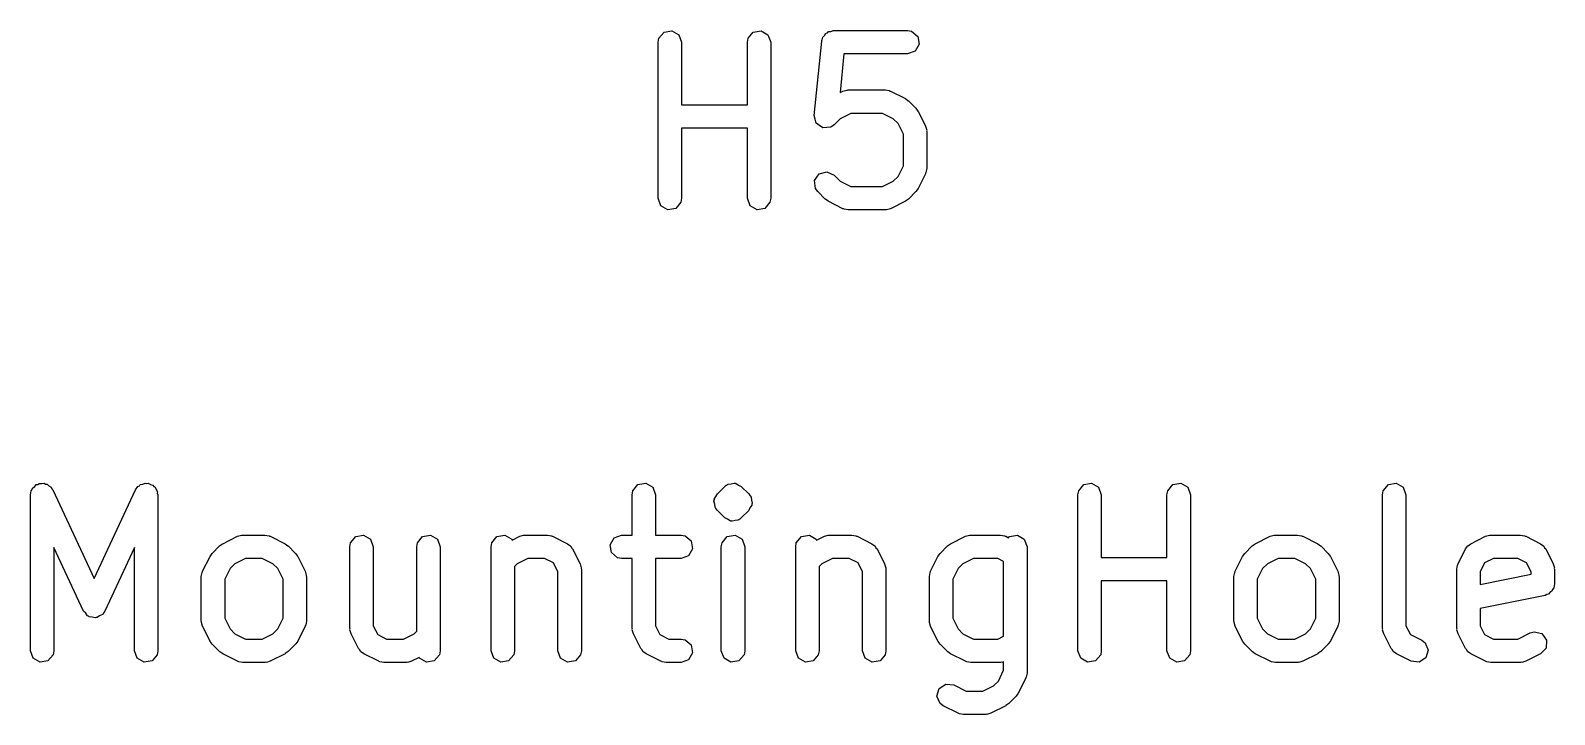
# Model space of a CAD drawing. Extents: x 115 to 337, y -185 to -59.
# Drawn here: x 304.85 to 314.62, y -87.59 to -83.21 of the extents above; entities that cross this region are included whole.
import ezdxf

# ---------------------------------------------------------------- set-up
doc = ezdxf.new("R2010")
doc.units = 0
doc.layers.add('BLACK', color=7, linetype='CONTINUOUS')

msp = doc.modelspace()

# ---------------------------------------------------------------- linework, layer by layer
at = {"layer": 'BLACK', "linetype": 'CONTINUOUS'}
for p, q in [((308.88, -83.2589), (308.913, -83.2196)), ((308.913, -83.2196), (308.964, -83.2107)), ((308.964, -83.2107), (309.008, -83.2363)), ((309.452, -83.2589), (309.485, -83.2196)), ((309.485, -83.2196), (309.535, -83.2107)), ((309.535, -83.2107), (309.579, -83.2363)), ((309.942, -83.2409), (309.95, -83.2271)), ((309.95, -83.2271), (309.96, -83.2235)), ((309.96, -83.2235), (309.967, -83.2162)), ((309.967, -83.2162), (309.983, -83.215)), ((309.983, -83.215), (309.998, -83.2095)), ((309.998, -83.2095), (310.474, -83.2095)), ((310.474, -83.2095), (310.5, -83.214)), ((310.5, -83.214), (310.539, -83.247)), ((308.876, -83.2845), (308.88, -83.2589)), ((308.876, -84.2845), (308.876, -83.2845)), ((309.008, -83.2363), (309.026, -83.2845)), ((309.026, -83.2845), (309.026, -83.6857)), ((309.447, -83.2845), (309.452, -83.2589)), ((309.447, -83.6857), (309.447, -83.2845)), ((309.579, -83.2363), (309.597, -83.2845)), ((309.597, -83.2845), (309.597, -84.2845)), ((309.876, -83.7532), (309.924, -83.2771)), ((309.924, -83.2715), (309.926, -83.2688)), ((309.925, -83.2732), (309.924, -83.2715)), ((309.924, -83.2771), (309.925, -83.2732)), ((309.926, -83.2688), (309.931, -83.252)), ((309.931, -83.252), (309.942, -83.2409)), ((310.548, -83.2975), (310.523, -83.342)), ((310.539, -83.247), (310.548, -83.2975)), ((310.066, -83.3595), (310.041, -83.6077)), ((310.474, -83.3595), (310.066, -83.3595)), ((310.523, -83.342), (310.474, -83.3595)), ((310.041, -83.6077), (310.06, -83.5984)), ((310.06, -83.5984), (310.085, -83.591)), ((310.085, -83.591), (310.089, -83.592)), ((310.089, -83.592), (310.093, -83.5905)), ((310.093, -83.5905), (310.332, -83.5905)), ((310.332, -83.5905), (310.357, -83.595)), ((310.357, -83.595), (310.361, -83.5979)), ((310.361, -83.5979), (310.365, -83.5984)), ((310.365, -83.5984), (310.46, -83.646)), ((309.026, -83.6857), (309.447, -83.6857)), ((310.46, -83.646), (310.478, -83.6594)), ((310.478, -83.6594), (310.48, -83.6601)), ((310.48, -83.6601), (310.527, -83.7077)), ((310.527, -83.7077), (310.54, -83.726)), ((309.876, -83.7537), (309.876, -83.7532)), ((309.876, -83.7542), (309.876, -83.7537)), ((309.882, -83.7785), (309.876, -83.7542)), ((309.889, -83.803), (309.882, -83.7785)), ((309.889, -83.8032), (309.889, -83.803)), ((309.889, -83.8037), (309.889, -83.8032)), ((309.91, -83.8182), (309.889, -83.8037)), ((310.004, -83.8137), (309.982, -83.8287)), ((310.043, -83.7747), (310.004, -83.8137)), ((310.111, -83.7405), (310.043, -83.7747)), ((310.314, -83.7405), (310.111, -83.7405)), ((310.382, -83.7747), (310.314, -83.7405)), ((310.413, -83.8051), (310.382, -83.7747)), ((310.447, -83.8736), (310.413, -83.8051)), ((310.54, -83.726), (310.541, -83.7272)), ((310.541, -83.7272), (310.589, -83.8224)), ((309.447, -83.8357), (309.026, -83.8357)), ((309.026, -83.8357), (309.026, -84.2845)), ((309.447, -84.2845), (309.447, -83.8357)), ((309.93, -83.8329), (309.91, -83.8182)), ((309.931, -83.8329), (309.93, -83.8329)), ((309.956, -83.831), (309.931, -83.8331)), ((309.931, -83.8331), (309.931, -83.8329)), ((309.981, -83.8291), (309.956, -83.831)), ((309.982, -83.8287), (309.981, -83.8291)), ((309.982, -83.8287), (309.982, -83.8287)), ((310.447, -84.0763), (310.447, -83.8736)), ((310.589, -83.8224), (310.597, -83.8474)), ((310.597, -83.8474), (310.595, -83.8517)), ((310.595, -83.8517), (310.597, -83.8559)), ((310.597, -83.8559), (310.597, -84.094)), ((310.413, -84.1448), (310.447, -84.0763)), ((310.597, -84.094), (310.592, -84.1197)), ((309.878, -84.1699), (309.908, -84.1278)), ((309.883, -84.221), (309.878, -84.1699)), ((309.908, -84.1278), (309.957, -84.1146)), ((309.957, -84.1146), (310.004, -84.1362)), ((310.004, -84.1362), (310.043, -84.1753)), ((310.043, -84.1753), (310.111, -84.2095)), ((310.314, -84.2095), (310.382, -84.1753)), ((310.382, -84.1753), (310.413, -84.1448)), ((310.589, -84.1276), (310.541, -84.2228)), ((310.59, -84.1231), (310.589, -84.1276)), ((310.592, -84.1197), (310.59, -84.1231)), ((308.893, -84.3327), (308.876, -84.2845)), ((309.026, -84.2845), (309.021, -84.3102)), ((309.465, -84.3327), (309.447, -84.2845)), ((309.597, -84.2845), (309.592, -84.3102)), ((309.898, -84.2423), (309.883, -84.221)), ((309.945, -84.2899), (309.898, -84.2423)), ((309.947, -84.2906), (309.945, -84.2899)), ((309.965, -84.304), (309.947, -84.2906)), ((310.06, -84.3516), (309.965, -84.304)), ((310.111, -84.2095), (310.314, -84.2095)), ((310.46, -84.304), (310.365, -84.3516)), ((310.461, -84.3028), (310.46, -84.304)), ((310.48, -84.2899), (310.461, -84.3028)), ((310.527, -84.2423), (310.48, -84.2899)), ((310.528, -84.2408), (310.527, -84.2423)), ((310.541, -84.2228), (310.528, -84.2408)), ((308.938, -84.3584), (308.893, -84.3327)), ((308.988, -84.3495), (308.938, -84.3584)), ((309.021, -84.3102), (308.988, -84.3495)), ((309.509, -84.3584), (309.465, -84.3327)), ((309.56, -84.3495), (309.509, -84.3584)), ((309.592, -84.3102), (309.56, -84.3495)), ((310.064, -84.3521), (310.06, -84.3516)), ((310.068, -84.355), (310.064, -84.3521)), ((310.093, -84.3595), (310.068, -84.355)), ((310.332, -84.3595), (310.093, -84.3595)), ((310.336, -84.358), (310.332, -84.3595)), ((310.34, -84.359), (310.336, -84.358)), ((310.365, -84.3516), (310.34, -84.359)), ((304.852, -86.1845), (304.856, -86.1589)), ((304.856, -86.1589), (304.863, -86.1512)), ((304.863, -86.1512), (304.865, -86.1415)), ((304.865, -86.1415), (304.879, -86.1321)), ((304.879, -86.1321), (304.889, -86.1196)), ((304.889, -86.1196), (304.899, -86.1178)), ((304.899, -86.1178), (304.907, -86.1121)), ((304.907, -86.1121), (304.924, -86.1135)), ((304.924, -86.1135), (304.94, -86.1107)), ((304.94, -86.1107), (304.948, -86.1157)), ((304.948, -86.1157), (304.958, -86.1165)), ((304.958, -86.1165), (304.97, -86.1281)), ((304.97, -86.1281), (304.984, -86.1363)), ((304.984, -86.1363), (304.988, -86.1457)), ((304.988, -86.1457), (304.995, -86.1528)), ((304.995, -86.1528), (305.26, -86.7214)), ((305.26, -86.7214), (305.525, -86.1528)), ((305.525, -86.1528), (305.54, -86.1315)), ((305.54, -86.1315), (305.55, -86.1272)), ((305.55, -86.1272), (305.556, -86.1196)), ((305.556, -86.1196), (305.572, -86.1167)), ((305.572, -86.1167), (305.587, -86.1098)), ((305.587, -86.1098), (305.597, -86.1124)), ((305.597, -86.1124), (305.606, -86.1107)), ((305.606, -86.1107), (305.621, -86.1188)), ((305.621, -86.1188), (305.636, -86.1231)), ((305.636, -86.1231), (305.642, -86.1313)), ((305.642, -86.1313), (305.651, -86.1363)), ((305.651, -86.1363), (305.657, -86.1517)), ((305.657, -86.1517), (305.666, -86.1651)), ((308.709, -86.1845), (308.713, -86.1589)), ((308.713, -86.1589), (308.746, -86.1196)), ((308.746, -86.1196), (308.797, -86.1107)), ((308.797, -86.1107), (308.841, -86.1363)), ((308.841, -86.1363), (308.859, -86.1845)), ((309.255, -86.1791), (309.302, -86.1315)), ((309.302, -86.1315), (309.31, -86.1258)), ((309.31, -86.1258), (309.312, -86.1231)), ((309.312, -86.1231), (309.316, -86.1222)), ((309.316, -86.1221), (309.318, -86.1196)), ((309.316, -86.1222), (309.316, -86.1221)), ((309.318, -86.1196), (309.32, -86.1192)), ((309.32, -86.1192), (309.324, -86.1165)), ((309.324, -86.1165), (309.343, -86.1148)), ((309.343, -86.1148), (309.362, -86.1098)), ((309.362, -86.1098), (309.365, -86.1112)), ((309.365, -86.1112), (309.368, -86.1107)), ((309.368, -86.1107), (309.371, -86.1124)), ((309.371, -86.1124), (309.375, -86.1121)), ((309.375, -86.1121), (309.391, -86.1232)), ((309.391, -86.1232), (309.408, -86.1315)), ((309.408, -86.1315), (309.456, -86.1791)), ((311.566, -86.1845), (311.571, -86.1589)), ((311.571, -86.1589), (311.604, -86.1196)), ((311.604, -86.1196), (311.654, -86.1107)), ((311.654, -86.1107), (311.699, -86.1363)), ((311.699, -86.1363), (311.716, -86.1845)), ((312.137, -86.1845), (312.142, -86.1589)), ((312.142, -86.1589), (312.175, -86.1196)), ((312.175, -86.1196), (312.226, -86.1107)), ((312.226, -86.1107), (312.27, -86.1363)), ((312.27, -86.1363), (312.287, -86.1845)), ((313.518, -86.1845), (313.523, -86.1589)), ((313.523, -86.1589), (313.556, -86.1196)), ((313.556, -86.1196), (313.606, -86.1107)), ((313.606, -86.1107), (313.651, -86.1363)), ((313.651, -86.1363), (313.668, -86.1845)), ((304.852, -87.1845), (304.852, -86.1845)), ((305.666, -86.1651), (305.665, -86.1751)), ((305.665, -86.1751), (305.668, -86.1845)), ((305.668, -86.1845), (305.668, -87.1845)), ((308.709, -86.4428), (308.709, -86.1845)), ((308.859, -86.1845), (308.859, -86.4428)), ((309.233, -86.2256), (309.236, -86.2195)), ((309.238, -86.2444), (309.233, -86.2256)), ((309.235, -86.2127), (309.246, -86.1968)), ((309.236, -86.2195), (309.235, -86.2127)), ((309.24, -86.2638), (309.238, -86.2444)), ((309.246, -86.1968), (309.255, -86.1791)), ((309.456, -86.1791), (309.462, -86.1872)), ((309.462, -86.1872), (309.464, -86.1891)), ((309.464, -86.1891), (309.465, -86.1923)), ((309.475, -86.2515), (309.464, -86.2675)), ((309.465, -86.1923), (309.471, -86.2004)), ((309.471, -86.2004), (309.473, -86.2199)), ((309.473, -86.2199), (309.478, -86.2387)), ((309.478, -86.2387), (309.475, -86.2448)), ((309.475, -86.2448), (309.475, -86.2515)), ((311.566, -87.1845), (311.566, -86.1845)), ((311.716, -86.1845), (311.716, -86.5857)), ((312.137, -86.5857), (312.137, -86.1845)), ((312.287, -86.1845), (312.287, -87.1845)), ((313.518, -87.0417), (313.518, -86.1845)), ((313.668, -86.1845), (313.668, -87.024)), ((309.245, -86.2719), (309.24, -86.2638)), ((309.246, -86.2752), (309.245, -86.2719)), ((309.249, -86.2771), (309.246, -86.2752)), ((309.255, -86.2852), (309.249, -86.2771)), ((309.302, -86.3328), (309.255, -86.2852)), ((309.32, -86.341), (309.302, -86.3328)), ((309.336, -86.3522), (309.32, -86.341)), ((309.339, -86.3519), (309.336, -86.3522)), ((309.342, -86.3536), (309.339, -86.3519)), ((309.346, -86.353), (309.342, -86.3536)), ((309.349, -86.3545), (309.346, -86.353)), ((309.368, -86.3494), (309.349, -86.3545)), ((309.387, -86.3477), (309.368, -86.3494)), ((309.391, -86.3451), (309.387, -86.3477)), ((309.393, -86.3447), (309.391, -86.3451)), ((309.395, -86.3422), (309.393, -86.3447)), ((309.398, -86.3412), (309.395, -86.3421)), ((309.395, -86.3421), (309.395, -86.3422)), ((309.4, -86.3385), (309.398, -86.3412)), ((309.408, -86.3328), (309.4, -86.3385)), ((309.456, -86.2852), (309.408, -86.3328)), ((309.464, -86.2675), (309.456, -86.2852)), ((306.084, -86.4984), (306.179, -86.4508)), ((306.179, -86.4508), (306.204, -86.4433)), ((306.204, -86.4433), (306.208, -86.4444)), ((306.208, -86.4444), (306.212, -86.4428)), ((306.212, -86.4428), (306.355, -86.4428)), ((306.355, -86.4428), (306.381, -86.4474)), ((306.381, -86.4474), (306.384, -86.4503)), ((306.384, -86.4503), (306.389, -86.4508)), ((306.389, -86.4508), (306.484, -86.4984)), ((306.904, -86.4922), (306.937, -86.4529)), ((306.937, -86.4529), (306.987, -86.444)), ((306.987, -86.444), (307.032, -86.4696)), ((307.332, -86.4922), (307.365, -86.4529)), ((307.365, -86.4529), (307.416, -86.444)), ((307.416, -86.444), (307.46, -86.4696)), ((307.809, -86.4922), (307.842, -86.4529)), ((307.842, -86.4529), (307.892, -86.444)), ((307.892, -86.444), (307.937, -86.4696)), ((307.939, -86.4756), (307.988, -86.4508)), ((307.988, -86.4508), (308.013, -86.4433)), ((308.013, -86.4433), (308.018, -86.4444)), ((308.018, -86.4444), (308.022, -86.4428)), ((308.022, -86.4428), (308.165, -86.4428)), ((308.165, -86.4428), (308.191, -86.4474)), ((308.191, -86.4474), (308.194, -86.4503)), ((308.194, -86.4503), (308.198, -86.4508)), ((308.198, -86.4508), (308.294, -86.4984)), ((308.593, -86.4604), (308.641, -86.4428)), ((308.641, -86.4428), (308.709, -86.4428)), ((308.859, -86.4428), (309.022, -86.4428)), ((309.022, -86.4428), (309.048, -86.4474)), ((309.048, -86.4474), (309.087, -86.4803)), ((309.285, -86.4922), (309.318, -86.4529)), ((309.318, -86.4529), (309.368, -86.444)), ((309.368, -86.444), (309.413, -86.4696)), ((309.761, -86.4922), (309.794, -86.4529)), ((309.794, -86.4529), (309.845, -86.444)), ((309.845, -86.444), (309.889, -86.4696)), ((309.891, -86.4756), (309.941, -86.4508)), ((309.941, -86.4508), (309.966, -86.4433)), ((309.966, -86.4433), (309.97, -86.4444)), ((309.97, -86.4444), (309.974, -86.4428)), ((309.974, -86.4428), (310.117, -86.4428)), ((310.117, -86.4428), (310.143, -86.4474)), ((310.143, -86.4474), (310.146, -86.4503)), ((310.146, -86.4503), (310.151, -86.4508)), ((310.151, -86.4508), (310.246, -86.4984)), ((310.75, -86.4984), (310.846, -86.4508)), ((310.846, -86.4508), (310.871, -86.4433)), ((310.871, -86.4433), (310.875, -86.4444)), ((310.875, -86.4444), (310.879, -86.4428)), ((310.879, -86.4428), (311.07, -86.4428)), ((311.07, -86.4428), (311.095, -86.4474)), ((311.095, -86.4474), (311.099, -86.4503)), ((311.099, -86.4503), (311.103, -86.4508)), ((311.103, -86.4508), (311.121, -86.4599)), ((311.121, -86.4599), (311.127, -86.4529)), ((311.127, -86.4529), (311.178, -86.444)), ((311.178, -86.444), (311.222, -86.4696)), ((312.703, -86.4984), (312.798, -86.4508)), ((312.798, -86.4508), (312.823, -86.4433)), ((312.823, -86.4433), (312.827, -86.4444)), ((312.827, -86.4444), (312.832, -86.4428)), ((312.832, -86.4428), (312.974, -86.4428)), ((312.974, -86.4428), (313, -86.4474)), ((313, -86.4474), (313.003, -86.4503)), ((313.003, -86.4503), (313.008, -86.4508)), ((313.008, -86.4508), (313.103, -86.4984)), ((314.084, -86.4984), (314.179, -86.4508)), ((314.179, -86.4508), (314.204, -86.4433)), ((314.204, -86.4433), (314.208, -86.4444)), ((314.208, -86.4444), (314.212, -86.4428)), ((314.212, -86.4428), (314.403, -86.4428)), ((314.403, -86.4428), (314.429, -86.4474)), ((314.429, -86.4474), (314.432, -86.4503)), ((314.432, -86.4503), (314.437, -86.4508)), ((314.437, -86.4508), (314.532, -86.4984)), ((305.192, -86.9305), (305.002, -86.5226)), ((305.002, -86.5226), (305.002, -87.1845)), ((305.518, -86.5226), (305.328, -86.9305)), ((305.518, -87.1845), (305.518, -86.5226)), ((306.017, -86.5601), (306.064, -86.5124)), ((306.064, -86.5124), (306.083, -86.4996)), ((306.083, -86.4996), (306.084, -86.4984)), ((306.484, -86.4984), (306.502, -86.5117)), ((306.502, -86.5117), (306.504, -86.5124)), ((306.504, -86.5124), (306.551, -86.5601)), ((306.899, -86.5178), (306.904, -86.4922)), ((306.899, -87.0417), (306.899, -86.5178)), ((307.032, -86.4696), (307.049, -86.5178)), ((307.049, -86.5178), (307.049, -87.024)), ((307.328, -86.5178), (307.332, -86.4922)), ((307.328, -87.0582), (307.328, -86.5178)), ((307.46, -86.4696), (307.478, -86.5178)), ((307.478, -86.5178), (307.478, -87.1845)), ((307.804, -86.5178), (307.809, -86.4922)), ((307.804, -87.1845), (307.804, -86.5178)), ((307.937, -86.4696), (307.939, -86.4756)), ((308.294, -86.4984), (308.315, -86.5139)), ((308.315, -86.5139), (308.319, -86.5242)), ((308.319, -86.5242), (308.327, -86.5319)), ((308.327, -86.5319), (308.375, -86.6272)), ((308.567, -86.5048), (308.593, -86.4604)), ((308.576, -86.5553), (308.567, -86.5048)), ((309.096, -86.5309), (309.07, -86.5753)), ((309.087, -86.4803), (309.096, -86.5309)), ((309.28, -86.5178), (309.285, -86.4922)), ((309.28, -87.1845), (309.28, -86.5178)), ((309.413, -86.4696), (309.43, -86.5178)), ((309.43, -86.5178), (309.43, -87.1845)), ((309.757, -86.5178), (309.761, -86.4922)), ((309.757, -87.1845), (309.757, -86.5178)), ((309.889, -86.4696), (309.891, -86.4756)), ((310.246, -86.4984), (310.267, -86.5139)), ((310.267, -86.5139), (310.271, -86.5242)), ((310.271, -86.5242), (310.28, -86.5319)), ((310.28, -86.5319), (310.327, -86.6272)), ((310.683, -86.5601), (310.731, -86.5124)), ((310.731, -86.5124), (310.749, -86.4996)), ((310.749, -86.4996), (310.75, -86.4984)), ((311.222, -86.4696), (311.24, -86.5178)), ((311.24, -86.5178), (311.24, -87.3274)), ((312.636, -86.5601), (312.683, -86.5124)), ((312.683, -86.5124), (312.702, -86.4996)), ((312.702, -86.4996), (312.703, -86.4984)), ((313.103, -86.4984), (313.121, -86.5117)), ((313.121, -86.5117), (313.123, -86.5124)), ((313.123, -86.5124), (313.17, -86.5601)), ((314.003, -86.6272), (314.05, -86.5319)), ((314.05, -86.5319), (314.066, -86.511)), ((314.066, -86.511), (314.076, -86.5065)), ((314.076, -86.5065), (314.084, -86.4984)), ((314.532, -86.4984), (314.553, -86.5139)), ((314.553, -86.5139), (314.557, -86.5242)), ((314.557, -86.5242), (314.565, -86.5319)), ((314.565, -86.5319), (314.613, -86.6272)), ((305.955, -86.6748), (306.003, -86.5795)), ((306.003, -86.5795), (306.016, -86.5615)), ((306.016, -86.5615), (306.017, -86.5601)), ((306.162, -86.6271), (306.131, -86.6575)), ((306.23, -86.5928), (306.162, -86.6271)), ((306.338, -86.5928), (306.23, -86.5928)), ((306.406, -86.6271), (306.338, -86.5928)), ((306.437, -86.6575), (306.406, -86.6271)), ((306.551, -86.5601), (306.564, -86.5784)), ((306.564, -86.5784), (306.565, -86.5795)), ((306.565, -86.5795), (306.613, -86.6748)), ((307.971, -86.6271), (307.954, -86.6442)), ((307.954, -86.6442), (307.954, -87.1845)), ((308.04, -86.5928), (307.971, -86.6271)), ((308.147, -86.5928), (308.04, -86.5928)), ((308.204, -86.6214), (308.147, -86.5928)), ((308.233, -86.6784), (308.204, -86.6214)), ((308.375, -86.6272), (308.382, -86.6521)), ((308.615, -86.5883), (308.576, -86.5553)), ((308.641, -86.5928), (308.615, -86.5883)), ((308.709, -86.5928), (308.641, -86.5928)), ((308.709, -87.0417), (308.709, -86.5928)), ((309.022, -86.5928), (308.859, -86.5928)), ((308.859, -86.5928), (308.859, -87.024)), ((309.07, -86.5753), (309.022, -86.5928)), ((309.924, -86.6271), (309.907, -86.6442)), ((309.907, -86.6442), (309.907, -87.1845)), ((309.992, -86.5928), (309.924, -86.6271)), ((310.1, -86.5928), (309.992, -86.5928)), ((310.157, -86.6214), (310.1, -86.5928)), ((310.185, -86.6784), (310.157, -86.6214)), ((310.327, -86.6272), (310.335, -86.6521)), ((310.622, -86.6748), (310.669, -86.5795)), ((310.669, -86.5795), (310.683, -86.5615)), ((310.683, -86.5615), (310.683, -86.5601)), ((310.828, -86.6271), (310.798, -86.6575)), ((310.897, -86.5928), (310.828, -86.6271)), ((311.052, -86.5928), (310.897, -86.5928)), ((311.09, -86.6118), (311.052, -86.5928)), ((311.09, -87.0905), (311.09, -86.6118)), ((311.716, -86.5857), (312.137, -86.5857)), ((312.574, -86.6748), (312.622, -86.5795)), ((312.622, -86.5795), (312.635, -86.5615)), ((312.635, -86.5615), (312.636, -86.5601)), ((312.781, -86.6271), (312.75, -86.6575)), ((312.849, -86.5928), (312.781, -86.6271)), ((312.957, -86.5928), (312.849, -86.5928)), ((313.025, -86.6271), (312.957, -86.5928)), ((313.056, -86.6575), (313.025, -86.6271)), ((313.17, -86.5601), (313.183, -86.5784)), ((313.183, -86.5784), (313.184, -86.5795)), ((313.184, -86.5795), (313.232, -86.6748)), ((313.995, -86.6607), (313.999, -86.6351)), ((313.999, -86.6351), (314.002, -86.6316)), ((314.002, -86.6316), (314.003, -86.6272)), ((314.173, -86.6214), (314.145, -86.6784)), ((314.23, -86.5928), (314.173, -86.6214)), ((314.385, -86.5928), (314.23, -86.5928)), ((314.442, -86.6214), (314.385, -86.5928)), ((314.471, -86.6784), (314.442, -86.6214)), ((314.613, -86.6272), (314.62, -86.6521)), ((305.947, -86.7083), (305.952, -86.6827)), ((305.947, -86.994), (305.947, -86.7083)), ((305.952, -86.6827), (305.954, -86.6792)), ((305.954, -86.6792), (305.955, -86.6748)), ((306.131, -86.6575), (306.097, -86.726)), ((306.097, -86.726), (306.097, -86.9763)), ((306.471, -86.726), (306.437, -86.6575)), ((306.471, -86.9763), (306.471, -86.726)), ((306.613, -86.6748), (306.62, -86.6997)), ((306.62, -86.6997), (306.619, -86.7041)), ((306.619, -86.7041), (306.621, -86.7083)), ((306.621, -86.7083), (306.621, -86.994)), ((308.233, -87.1845), (308.233, -86.6784)), ((308.382, -86.6521), (308.381, -86.6565)), ((308.381, -86.6565), (308.383, -86.6607)), ((308.383, -86.6607), (308.383, -87.1845)), ((310.185, -87.1845), (310.185, -86.6784)), ((310.335, -86.6521), (310.334, -86.6565)), ((310.334, -86.6565), (310.335, -86.6607)), ((310.335, -86.6607), (310.335, -87.1845)), ((310.614, -86.7083), (310.618, -86.6827)), ((310.614, -86.994), (310.614, -86.7083)), ((310.618, -86.6827), (310.621, -86.6792)), ((310.621, -86.6792), (310.622, -86.6748)), ((310.798, -86.6575), (310.764, -86.726)), ((310.764, -86.726), (310.764, -86.9763)), ((312.137, -86.7357), (311.716, -86.7357)), ((311.716, -86.7357), (311.716, -87.1845)), ((312.137, -87.1845), (312.137, -86.7357)), ((312.566, -86.7083), (312.571, -86.6827)), ((312.566, -86.994), (312.566, -86.7083)), ((312.571, -86.6827), (312.573, -86.6792)), ((312.573, -86.6792), (312.574, -86.6748)), ((312.75, -86.6575), (312.716, -86.726)), ((312.716, -86.726), (312.716, -86.9763)), ((313.09, -86.726), (313.056, -86.6575)), ((313.09, -86.9763), (313.09, -86.726)), ((313.232, -86.6748), (313.239, -86.6997)), ((313.239, -86.6997), (313.238, -86.7041)), ((313.238, -86.7041), (313.24, -86.7083)), ((313.24, -86.7083), (313.24, -86.994)), ((313.995, -87.0417), (313.995, -86.6607)), ((314.145, -86.6784), (314.145, -86.7597)), ((314.145, -86.7597), (314.471, -86.6945)), ((314.471, -86.6945), (314.471, -86.6784)), ((314.62, -86.6521), (314.619, -86.6565)), ((314.619, -86.6565), (314.621, -86.6607)), ((314.621, -86.6607), (314.621, -86.7559)), ((314.561, -86.8295), (314.145, -86.9127)), ((314.571, -86.823), (314.561, -86.8295)), ((314.583, -86.8209), (314.571, -86.823)), ((314.592, -86.8101), (314.583, -86.8209)), ((314.604, -86.8028), (314.592, -86.8101)), ((314.608, -86.7911), (314.604, -86.8028)), ((314.616, -86.7816), (314.608, -86.7911)), ((314.621, -86.7559), (314.616, -86.7816)), ((305.206, -86.9443), (305.192, -86.9305)), ((305.319, -86.9437), (305.313, -86.9518)), ((305.322, -86.9418), (305.319, -86.9437)), ((305.328, -86.9305), (305.322, -86.9386)), ((305.322, -86.9386), (305.322, -86.9418)), ((314.145, -86.9127), (314.145, -87.024)), ((305.217, -86.9602), (305.206, -86.9443)), ((305.224, -86.962), (305.217, -86.9602)), ((305.228, -86.9668), (305.224, -86.962)), ((305.248, -86.9685), (305.228, -86.9668)), ((305.267, -86.9735), (305.248, -86.9685)), ((305.273, -86.9706), (305.267, -86.9735)), ((305.28, -86.9712), (305.273, -86.9706)), ((305.295, -86.9601), (305.28, -86.9712)), ((305.313, -86.9518), (305.295, -86.9601)), ((305.949, -86.9983), (305.947, -86.994)), ((305.948, -87.0026), (305.949, -86.9983)), ((305.955, -87.0276), (305.948, -87.0026)), ((306.003, -87.1228), (305.955, -87.0276)), ((306.097, -86.9763), (306.131, -87.0448)), ((306.437, -87.0448), (306.471, -86.9763)), ((306.613, -87.0276), (306.565, -87.1228)), ((306.616, -87.0197), (306.613, -87.0231)), ((306.613, -87.0231), (306.613, -87.0276)), ((306.621, -86.994), (306.616, -87.0197)), ((306.901, -87.0459), (306.899, -87.0417)), ((307.049, -87.024), (307.078, -87.081)), ((308.71, -87.0459), (308.709, -87.0417)), ((308.859, -87.024), (308.887, -87.081)), ((310.615, -86.9983), (310.614, -86.994)), ((310.614, -87.0026), (310.615, -86.9983)), ((310.622, -87.0276), (310.614, -87.0026)), ((310.669, -87.1228), (310.622, -87.0276)), ((310.764, -86.9763), (310.798, -87.0448)), ((312.568, -86.9983), (312.566, -86.994)), ((312.567, -87.0026), (312.568, -86.9983)), ((312.574, -87.0276), (312.567, -87.0026)), ((312.622, -87.1228), (312.574, -87.0276)), ((312.716, -86.9763), (312.75, -87.0448)), ((313.056, -87.0448), (313.09, -86.9763)), ((313.232, -87.0276), (313.184, -87.1228)), ((313.235, -87.0197), (313.232, -87.0231)), ((313.232, -87.0231), (313.232, -87.0276)), ((313.24, -86.994), (313.235, -87.0197)), ((313.52, -87.0459), (313.518, -87.0417)), ((313.668, -87.024), (313.697, -87.081)), ((313.996, -87.0459), (313.995, -87.0417)), ((314.145, -87.024), (314.173, -87.081)), ((306.004, -87.1239), (306.003, -87.1228)), ((306.017, -87.1423), (306.004, -87.1239)), ((306.131, -87.0448), (306.162, -87.0753)), ((306.162, -87.0753), (306.23, -87.1095)), ((306.23, -87.1095), (306.338, -87.1095)), ((306.338, -87.1095), (306.406, -87.0753)), ((306.406, -87.0753), (306.437, -87.0448)), ((306.565, -87.1228), (306.552, -87.1408)), ((306.9, -87.0502), (306.901, -87.0459)), ((306.907, -87.0752), (306.9, -87.0502)), ((306.955, -87.1704), (306.907, -87.0752)), ((307.078, -87.081), (307.135, -87.1095)), ((307.135, -87.1095), (307.242, -87.1095)), ((307.242, -87.1095), (307.311, -87.0753)), ((307.311, -87.0753), (307.328, -87.0582)), ((308.709, -87.0502), (308.71, -87.0459)), ((308.717, -87.0752), (308.709, -87.0502)), ((308.764, -87.1704), (308.717, -87.0752)), ((308.887, -87.081), (308.944, -87.1095)), ((308.944, -87.1095), (309.022, -87.1095)), ((309.022, -87.1095), (309.048, -87.114)), ((309.048, -87.114), (309.087, -87.147)), ((310.67, -87.1239), (310.669, -87.1228)), ((310.683, -87.1423), (310.67, -87.1239)), ((310.798, -87.0448), (310.828, -87.0753)), ((310.828, -87.0753), (310.897, -87.1095)), ((310.897, -87.1095), (311.052, -87.1095)), ((311.052, -87.1095), (311.09, -87.0905)), ((312.623, -87.1239), (312.622, -87.1228)), ((312.636, -87.1423), (312.623, -87.1239)), ((312.75, -87.0448), (312.781, -87.0753)), ((312.781, -87.0753), (312.849, -87.1095)), ((312.849, -87.1095), (312.957, -87.1095)), ((312.957, -87.1095), (313.025, -87.0753)), ((313.025, -87.0753), (313.056, -87.0448)), ((313.184, -87.1228), (313.171, -87.1408)), ((313.519, -87.0502), (313.52, -87.0459)), ((313.526, -87.0752), (313.519, -87.0502)), ((313.574, -87.1704), (313.526, -87.0752)), ((313.697, -87.081), (313.77, -87.1174)), ((313.77, -87.1174), (313.791, -87.1329)), ((313.791, -87.1329), (313.811, -87.18)), ((313.995, -87.0502), (313.996, -87.0459)), ((314.003, -87.0752), (313.995, -87.0502)), ((314.05, -87.1704), (314.003, -87.0752)), ((314.173, -87.081), (314.23, -87.1095)), ((314.23, -87.1095), (314.385, -87.1095)), ((314.385, -87.1095), (314.465, -87.0698)), ((314.465, -87.0698), (314.49, -87.0624)), ((314.49, -87.0624), (314.54, -87.0743)), ((314.54, -87.0743), (314.57, -87.1155)), ((314.57, -87.1155), (314.567, -87.1667)), ((304.869, -87.2327), (304.852, -87.1845)), ((304.914, -87.2584), (304.869, -87.2327)), ((304.997, -87.2102), (304.964, -87.2495)), ((305.002, -87.1845), (304.997, -87.2102)), ((305.536, -87.2327), (305.518, -87.1845)), ((305.58, -87.2584), (305.536, -87.2327)), ((305.664, -87.2102), (305.631, -87.2495)), ((305.668, -87.1845), (305.664, -87.2102)), ((306.064, -87.1899), (306.017, -87.1423)), ((306.066, -87.1906), (306.064, -87.1899)), ((306.084, -87.204), (306.066, -87.1906)), ((306.179, -87.2516), (306.084, -87.204)), ((306.484, -87.204), (306.389, -87.2516)), ((306.485, -87.2028), (306.484, -87.204)), ((306.504, -87.1899), (306.485, -87.2028)), ((306.551, -87.1423), (306.504, -87.1899)), ((306.552, -87.1408), (306.551, -87.1423)), ((306.963, -87.1782), (306.955, -87.1704)), ((306.968, -87.1885), (306.963, -87.1782)), ((306.988, -87.204), (306.968, -87.1885)), ((307.084, -87.2516), (306.988, -87.204)), ((307.343, -87.2268), (307.294, -87.2516)), ((307.346, -87.2327), (307.343, -87.2268)), ((307.39, -87.2584), (307.346, -87.2327)), ((307.473, -87.2102), (307.44, -87.2495)), ((307.478, -87.1845), (307.473, -87.2102)), ((307.822, -87.2327), (307.804, -87.1845)), ((307.866, -87.2584), (307.822, -87.2327)), ((307.95, -87.2102), (307.917, -87.2495)), ((307.954, -87.1845), (307.95, -87.2102)), ((308.25, -87.2327), (308.233, -87.1845)), ((308.295, -87.2584), (308.25, -87.2327)), ((308.378, -87.2102), (308.345, -87.2495)), ((308.383, -87.1845), (308.378, -87.2102)), ((308.773, -87.1782), (308.764, -87.1704)), ((308.777, -87.1885), (308.773, -87.1782)), ((308.798, -87.204), (308.777, -87.1885)), ((308.893, -87.2516), (308.798, -87.204)), ((309.096, -87.1975), (309.07, -87.242)), ((309.087, -87.147), (309.096, -87.1975)), ((309.298, -87.2327), (309.28, -87.1845)), ((309.342, -87.2584), (309.298, -87.2327)), ((309.426, -87.2102), (309.393, -87.2495)), ((309.43, -87.1845), (309.426, -87.2102)), ((309.774, -87.2327), (309.757, -87.1845)), ((309.819, -87.2584), (309.774, -87.2327)), ((309.902, -87.2102), (309.869, -87.2495)), ((309.907, -87.1845), (309.902, -87.2102)), ((310.203, -87.2327), (310.185, -87.1845)), ((310.247, -87.2584), (310.203, -87.2327)), ((310.331, -87.2102), (310.298, -87.2495)), ((310.335, -87.1845), (310.331, -87.2102)), ((310.731, -87.1899), (310.683, -87.1423)), ((310.732, -87.1906), (310.731, -87.1899)), ((310.75, -87.204), (310.732, -87.1906)), ((310.846, -87.2516), (310.75, -87.204)), ((311.584, -87.2327), (311.566, -87.1845)), ((311.628, -87.2584), (311.584, -87.2327)), ((311.712, -87.2102), (311.679, -87.2495)), ((311.716, -87.1845), (311.712, -87.2102)), ((312.155, -87.2327), (312.137, -87.1845)), ((312.199, -87.2584), (312.155, -87.2327)), ((312.283, -87.2102), (312.25, -87.2495)), ((312.287, -87.1845), (312.283, -87.2102)), ((312.683, -87.1899), (312.636, -87.1423)), ((312.685, -87.1906), (312.683, -87.1899)), ((312.703, -87.204), (312.685, -87.1906)), ((312.798, -87.2516), (312.703, -87.204)), ((313.103, -87.204), (313.008, -87.2516)), ((313.104, -87.2028), (313.103, -87.204)), ((313.123, -87.1899), (313.104, -87.2028)), ((313.17, -87.1423), (313.123, -87.1899)), ((313.171, -87.1408), (313.17, -87.1423)), ((313.582, -87.1782), (313.574, -87.1704)), ((313.587, -87.1885), (313.582, -87.1782)), ((313.608, -87.204), (313.587, -87.1885)), ((313.703, -87.2516), (313.608, -87.204)), ((313.797, -87.2292), (313.754, -87.2575)), ((313.811, -87.18), (313.797, -87.2292)), ((314.058, -87.1782), (314.05, -87.1704)), ((314.063, -87.1885), (314.058, -87.1782)), ((314.084, -87.204), (314.063, -87.1885)), ((314.179, -87.2516), (314.084, -87.204)), ((314.532, -87.204), (314.437, -87.2516)), ((314.567, -87.1667), (314.532, -87.204)), ((304.964, -87.2495), (304.914, -87.2584)), ((305.631, -87.2495), (305.58, -87.2584)), ((306.183, -87.2521), (306.179, -87.2516)), ((306.187, -87.255), (306.183, -87.2521)), ((306.212, -87.2595), (306.187, -87.255)), ((306.355, -87.2595), (306.212, -87.2595)), ((306.36, -87.258), (306.355, -87.2595)), ((306.364, -87.259), (306.36, -87.258)), ((306.389, -87.2516), (306.364, -87.259)), ((307.088, -87.2521), (307.084, -87.2516)), ((307.092, -87.255), (307.088, -87.2521)), ((307.117, -87.2595), (307.092, -87.255)), ((307.26, -87.2595), (307.117, -87.2595)), ((307.264, -87.258), (307.26, -87.2595)), ((307.269, -87.259), (307.264, -87.258)), ((307.294, -87.2516), (307.269, -87.259)), ((307.44, -87.2495), (307.39, -87.2584)), ((307.917, -87.2495), (307.866, -87.2584)), ((308.345, -87.2495), (308.295, -87.2584)), ((308.898, -87.2521), (308.893, -87.2516)), ((308.901, -87.255), (308.898, -87.2521)), ((308.927, -87.2595), (308.901, -87.255)), ((309.022, -87.2595), (308.927, -87.2595)), ((309.07, -87.242), (309.022, -87.2595)), ((309.393, -87.2495), (309.342, -87.2584)), ((309.869, -87.2495), (309.819, -87.2584)), ((310.298, -87.2495), (310.247, -87.2584)), ((310.85, -87.2521), (310.846, -87.2516)), ((310.854, -87.255), (310.85, -87.2521)), ((310.879, -87.2595), (310.854, -87.255)), ((311.07, -87.2595), (310.879, -87.2595)), ((311.056, -87.3782), (311.09, -87.3097)), ((311.074, -87.258), (311.07, -87.2595)), ((311.078, -87.259), (311.074, -87.258)), ((311.09, -87.2556), (311.078, -87.259)), ((311.09, -87.3097), (311.09, -87.2556)), ((311.24, -87.3274), (311.235, -87.353)), ((311.679, -87.2495), (311.628, -87.2584)), ((312.25, -87.2495), (312.199, -87.2584)), ((312.802, -87.2521), (312.798, -87.2516)), ((312.806, -87.255), (312.802, -87.2521)), ((312.832, -87.2595), (312.806, -87.255)), ((312.974, -87.2595), (312.832, -87.2595)), ((312.979, -87.258), (312.974, -87.2595)), ((312.983, -87.259), (312.979, -87.258)), ((313.008, -87.2516), (312.983, -87.259)), ((313.754, -87.2575), (313.703, -87.2516)), ((314.183, -87.2521), (314.179, -87.2516)), ((314.187, -87.255), (314.183, -87.2521)), ((314.212, -87.2595), (314.187, -87.255)), ((314.403, -87.2595), (314.212, -87.2595)), ((314.407, -87.258), (314.403, -87.2595)), ((314.412, -87.259), (314.407, -87.258)), ((314.437, -87.2516), (314.412, -87.259)), ((310.661, -87.4747), (310.676, -87.4255)), ((310.676, -87.4255), (310.719, -87.3973)), ((310.719, -87.3973), (310.77, -87.4031)), ((310.77, -87.4031), (310.849, -87.4428)), ((310.957, -87.4428), (311.025, -87.4086)), ((311.025, -87.4086), (311.056, -87.3782)), ((311.232, -87.3609), (311.184, -87.4562)), ((311.235, -87.353), (311.232, -87.3565)), ((311.232, -87.3565), (311.232, -87.3609)), ((310.682, -87.5218), (310.661, -87.4747)), ((310.703, -87.5373), (310.682, -87.5218)), ((310.849, -87.4428), (310.957, -87.4428)), ((311.123, -87.5233), (311.104, -87.5361)), ((311.17, -87.4756), (311.123, -87.5233)), ((311.171, -87.4742), (311.17, -87.4756)), ((311.184, -87.4562), (311.171, -87.4742)), ((310.798, -87.5849), (310.703, -87.5373)), ((310.802, -87.5854), (310.798, -87.5849)), ((310.806, -87.5883), (310.802, -87.5854)), ((310.832, -87.5928), (310.806, -87.5883)), ((310.974, -87.5928), (310.832, -87.5928)), ((310.979, -87.5913), (310.974, -87.5928)), ((310.983, -87.5924), (310.979, -87.5913)), ((311.008, -87.5849), (310.983, -87.5924)), ((311.103, -87.5373), (311.008, -87.5849)), ((311.104, -87.5361), (311.103, -87.5373))]:
    msp.add_line(p, q, dxfattribs=at)

doc.saveas('drawing.dxf')
